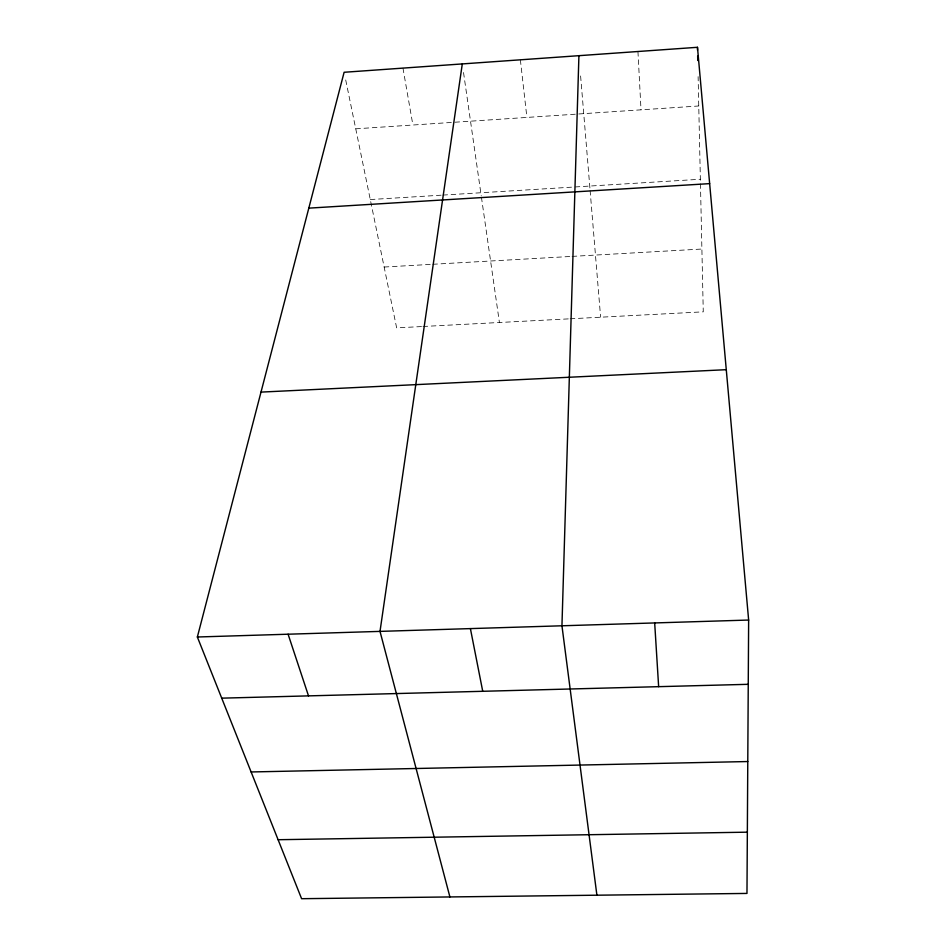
<?xml version="1.0" encoding="UTF-8"?>
<svg xmlns="http://www.w3.org/2000/svg" width="946" height="946" viewBox="0 0 946 946"><rect width="100%" height="100%" fill="white"/><g stroke="black" fill="none" stroke-linecap="round" stroke-linejoin="round"><path stroke-width="0.71" stroke-dasharray="4.73 3.55" d="M355.743 128.822L698.763 105.987M370.276 199.547L441.38 195.172M442.834 195.089L700.359 179.255M384.147 267.032L431.281 264.36M432.748 264.277L570.615 256.472M572.07 256.39L701.897 249.035M421.514 326.571L396.646 327.86L345.29 77.927M422.98 326.488L568.7 318.873M570.154 318.802L703.268 311.837L698.113 76.638M402.961 68.112L412.894 125.014M463.528 72.511L481.207 195.656M481.419 197.111L499.417 322.491M520.371 59.811L526.898 117.422M580.608 75.964L589.985 188.987M590.103 190.453L600.615 317.206M637.947 51.51L641.01 109.831"/><path stroke-width="1.42" d="M748.641 620.044L746.973 893.426L301.597 898.7L197.359 637.001L344.119 72.274L697.474 47.3L748.641 620.044L197.359 637.001M578.917 55.672L561.948 625.779L596.902 895.2M462.298 63.914L380.008 631.384L449.906 896.95M308.81 208.144L709.654 183.63M261.013 392.105L726.268 369.685M221.731 698.16L748.239 684.313M251.116 771.96L747.778 761.542M278.112 839.717L747.34 832.173M288.092 634.21L308.514 695.878M470.399 628.593L482.732 691.29M654.679 622.929L658.641 686.666M697.474 47.3L697.533 50.233M697.663 56.098L697.758 60.509"/></g></svg>
